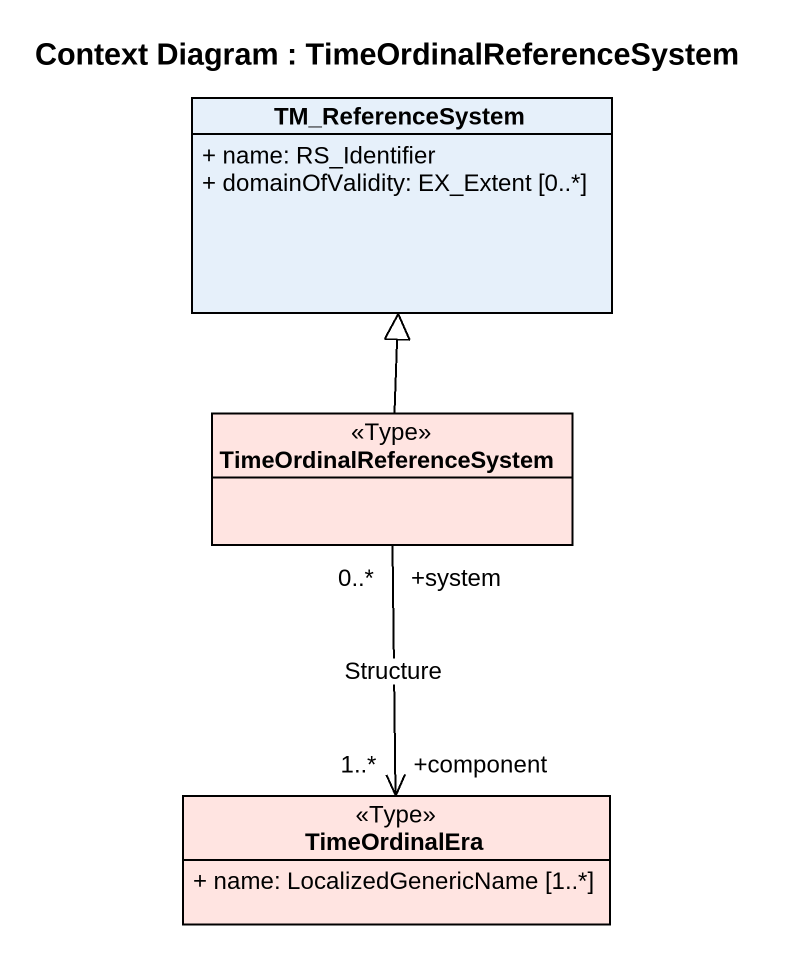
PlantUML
@startuml
title Context Diagram : TimeOrdinalReferenceSystem
hide circle
hide empty members
skinparam classAttributeIconSize 0
class TM_ReferenceSystem {
  + name: RS_Identifier
  + domainOfValidity: EX_Extent [0..*]
}
class TimeOrdinalReferenceSystem <<Type>> #FFE4E1
class TimeOrdinalEra <<Type>> #FFE4E1 {
  + name: LocalizedGenericName [1..*]
}
TimeOrdinalReferenceSystem -up-|> TM_ReferenceSystem
TimeOrdinalEra "+component\n1..*" <-up- "+system\n0..*" TimeOrdinalReferenceSystem : Structure
@enduml
